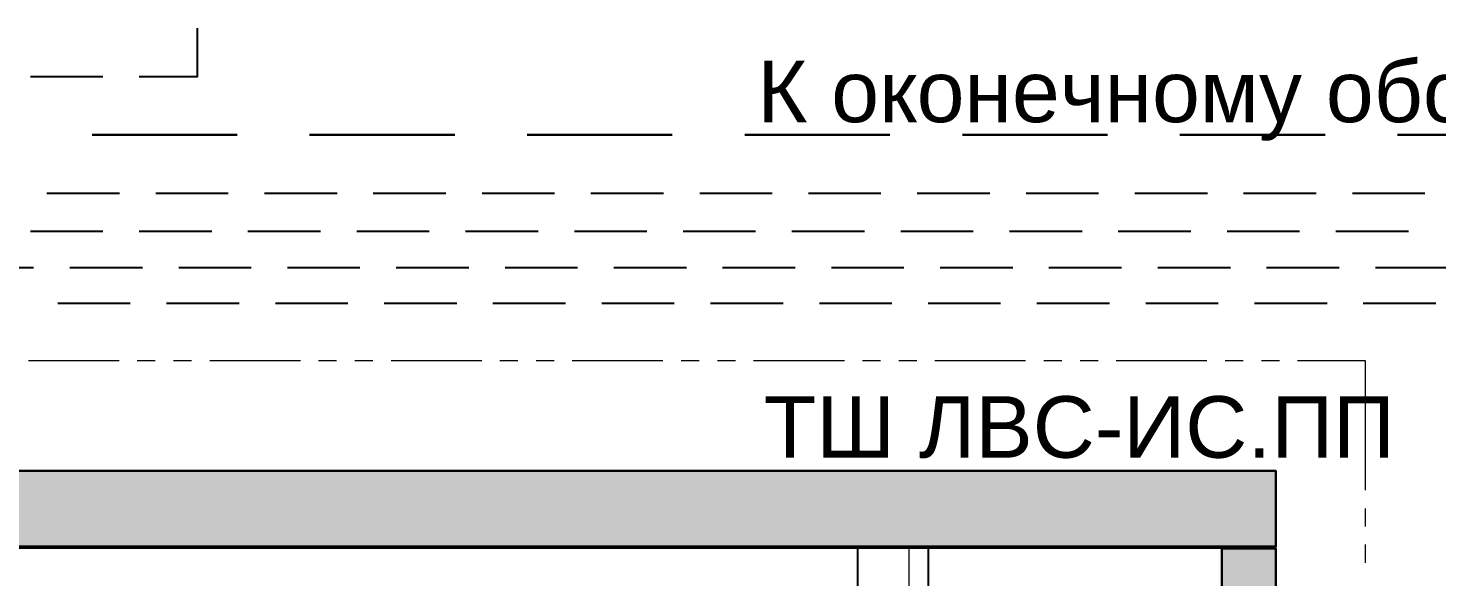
# Model space of a CAD drawing. Header units: millimetres. Extents: x -695119 to 412940, y -249585 to 622758.
# Drawn here: x 17.329 to 20.243, y 11.551 to 12.686 of the extents above; entities that cross this region are included whole.
import ezdxf

# ---------------------------------------------------------------- set-up
doc = ezdxf.new("R2010")
doc.units = ezdxf.units.MM
for name, color, linetype in [('PDF _(АР) Текст', 7, 'Continuous'), ('PDF __19D-Телекоммуникационные шкафы', 7, 'Continuous'), ('PDF _СОУЭ', 6, 'Continuous'), ('PDF _Текст', 7, 'Continuous')]:
    doc.layers.add(name, color=color, linetype=linetype)
doc.layers.add('PDF _0', color=7, linetype='Continuous', lineweight=9)
doc.styles.add('PDF Arial', font='arial.ttf')

msp = doc.modelspace()

# ---------------------------------------------------------------- linework, layer by layer
at = {"layer": 'PDF _(АР) Текст', "lineweight": 15}
for points in [[(19.9099, 6.4805), (19.9099, 11.7701), (14.8537, 11.7701), (14.8537, 6.4805)], [(19.7983, 6.4805), (19.7983, 11.6093), (14.9762, 11.6093), (14.9762, 6.4805)], [(19.1507, 11.6093), (19.1507, 8.4673)]]:
    msp.add_lwpolyline(points, dxfattribs=at)
at = {"layer": 'PDF _(АР) Текст', "lineweight": 25}
for points in [[(19.0449, 11.6093), (19.0449, 6.4805)], [(19.1915, 6.4805), (19.1915, 11.6093)]]:
    msp.add_lwpolyline(points, dxfattribs=at)
at = {"layer": 'PDF _0', "color": 252, "lineweight": 30, "true_color": 0x989898}
for points in [[(14.8537, 11.7701), (19.9099, 11.7701), (19.9099, 11.6134), (14.8537, 11.6134)], [(19.7983, 11.6093), (19.9099, 11.6093), (19.9099, 6.4805), (19.7983, 6.4805)]]:
    msp.add_lwpolyline(points, close=True, dxfattribs=at)
at = {"layer": 'PDF _0', "color": 9, "lineweight": 15, "true_color": 0xc6c7ca, "transparency": 33554559}
for points in [[(19.9099, 11.7701), (16.6505, 11.7701), (19.9099, 11.6134)], [(16.6505, 11.7701), (19.9099, 11.6134), (16.6505, 11.6134)], [(19.9099, 11.6093), (19.7983, 11.6093), (19.9099, 11.3526)], [(19.7983, 11.6093), (19.9099, 11.3526), (19.7983, 11.3526)]]:
    msp.add_solid(points, dxfattribs=at)
at = {"layer": 'PDF __19D-Телекоммуникационные шкафы', "color": 5, "lineweight": 25}
for points in [[(17.5589, 12.586), (17.6797, 12.586), (17.6797, 12.686)], [(17.3339, 12.586), (17.4839, 12.586)], [(17.5181, 12.3443), (17.3681, 12.3443)], [(17.7431, 12.3443), (17.5931, 12.3443)], [(17.9681, 12.3443), (17.8181, 12.3443)], [(18.1931, 12.3443), (18.0431, 12.3443)], [(18.4181, 12.3443), (18.2681, 12.3443)], [(18.6432, 12.3443), (18.4931, 12.3443)], [(18.8682, 12.3443), (18.7182, 12.3443)], [(19.0932, 12.3443), (18.9432, 12.3443)], [(19.3182, 12.3443), (19.1682, 12.3443)], [(19.5432, 12.3443), (19.3932, 12.3443)], [(19.7682, 12.3443), (19.6182, 12.3443)], [(19.9933, 12.3443), (19.8433, 12.3443)], [(20.2183, 12.3443), (20.0683, 12.3443)], [(17.3406, 12.1901), (17.1764, 12.1901), (17.1764, 12.241), (17.1764, 12.1526)], [(17.3339, 12.266), (17.4839, 12.266)], [(17.5589, 12.266), (17.7089, 12.266)], [(17.7839, 12.266), (17.9339, 12.266)], [(18.0089, 12.266), (18.159, 12.266)], [(18.234, 12.266), (18.384, 12.266)], [(18.459, 12.266), (18.609, 12.266)], [(18.684, 12.266), (18.834, 12.266)], [(18.909, 12.266), (19.059, 12.266)], [(19.134, 12.266), (19.284, 12.266)], [(19.359, 12.266), (19.5091, 12.266)], [(19.5841, 12.266), (19.7341, 12.266)], [(19.8091, 12.266), (19.9591, 12.266)], [(20.0341, 12.266), (20.1841, 12.266)], [(17.5656, 12.1901), (17.4156, 12.1901)], [(17.7906, 12.1901), (17.6406, 12.1901)], [(18.0156, 12.1901), (17.8656, 12.1901)], [(18.2406, 12.1901), (18.0906, 12.1901)], [(18.4656, 12.1901), (18.3156, 12.1901)], [(18.6907, 12.1901), (18.5406, 12.1901)], [(18.9157, 12.1901), (18.7657, 12.1901)], [(19.1407, 12.1901), (18.9907, 12.1901)], [(19.3657, 12.1901), (19.2157, 12.1901)], [(19.5907, 12.1901), (19.4407, 12.1901)], [(19.8158, 12.1901), (19.6657, 12.1901)], [(20.0408, 12.1901), (19.8908, 12.1901)], [(20.2658, 12.1901), (20.1158, 12.1901)], [(17.3906, 12.1168), (17.5406, 12.1168)], [(17.6156, 12.1168), (17.7656, 12.1168)], [(17.8406, 12.1168), (17.9906, 12.1168)], [(18.0656, 12.1168), (18.2156, 12.1168)], [(18.2906, 12.1168), (18.4406, 12.1168)], [(18.5156, 12.1168), (18.6657, 12.1168)], [(18.7407, 12.1168), (18.8907, 12.1168)], [(18.9657, 12.1168), (19.1157, 12.1168)], [(19.1907, 12.1168), (19.3407, 12.1168)], [(19.4157, 12.1168), (19.5657, 12.1168)], [(19.6407, 12.1168), (19.7907, 12.1168)], [(19.8658, 12.1168), (20.0158, 12.1168)], [(20.0908, 12.1168), (20.2408, 12.1168)]]:
    msp.add_lwpolyline(points, dxfattribs=at)
at = {"layer": 'PDF __19D-Телекоммуникационные шкафы', "lineweight": 0}
for points in [[(17.3297, 11.9985), (17.5172, 11.9985)], [(17.5547, 11.9985), (17.5922, 11.9985)], [(17.6297, 11.9985), (17.6672, 11.9985)], [(17.7047, 11.9985), (17.8923, 11.9985)], [(17.9298, 11.9985), (17.9673, 11.9985)], [(18.0048, 11.9985), (18.0423, 11.9985)], [(18.0798, 11.9985), (18.2673, 11.9985)], [(18.3048, 11.9985), (18.3423, 11.9985)], [(18.3798, 11.9985), (18.4173, 11.9985)], [(18.4548, 11.9985), (18.6423, 11.9985)], [(18.6798, 11.9985), (18.7173, 11.9985)], [(18.7548, 11.9985), (18.7923, 11.9985)], [(18.8298, 11.9985), (19.0174, 11.9985)], [(19.0549, 11.9985), (19.0924, 11.9985)], [(19.1299, 11.9985), (19.1674, 11.9985)], [(19.2049, 11.9985), (19.3924, 11.9985)], [(19.4299, 11.9985), (19.4674, 11.9985)], [(19.5049, 11.9985), (19.5424, 11.9985)], [(19.5799, 11.9985), (19.7674, 11.9985)], [(19.8049, 11.9985), (19.8424, 11.9985)], [(19.8799, 11.9985), (19.9174, 11.9985)], [(19.9549, 11.9985), (20.0949, 11.9985), (20.0949, 11.7301)], [(20.0949, 11.6926), (20.0949, 11.6551)], [(20.0949, 11.6176), (20.0949, 11.5801)]]:
    msp.add_lwpolyline(points, dxfattribs=at)
at = {"layer": 'PDF _СОУЭ', "lineweight": 30}
for points in [[(17.4614, 12.4652), (17.7614, 12.4652)], [(17.9114, 12.4652), (18.2115, 12.4652)], [(18.3615, 12.4652), (18.6615, 12.4652)], [(18.8115, 12.4652), (19.1115, 12.4652)], [(19.2615, 12.4652), (19.5616, 12.4652)], [(19.7116, 12.4652), (20.0116, 12.4652)], [(20.1616, 12.4652), (20.4616, 12.4652)]]:
    msp.add_lwpolyline(points, dxfattribs=at)

# ---------------------------------------------------------------- texts
at = {"layer": 'PDF _Текст', "color": 252, "lineweight": 15, "true_color": 0x989898, "char_height": 0.127311, "attachment_point": 7, "style": 'PDF Arial'}
for s, insert in [('К оконечному оборудованию оператора связи в пом. 152', (18.8373, 12.4531)), ('ТШ ЛВС-ИС.ПП', (18.8507, 11.7955))]:
    msp.add_mtext(s, dxfattribs=dict(at, insert=insert))

doc.saveas('drawing.dxf')
